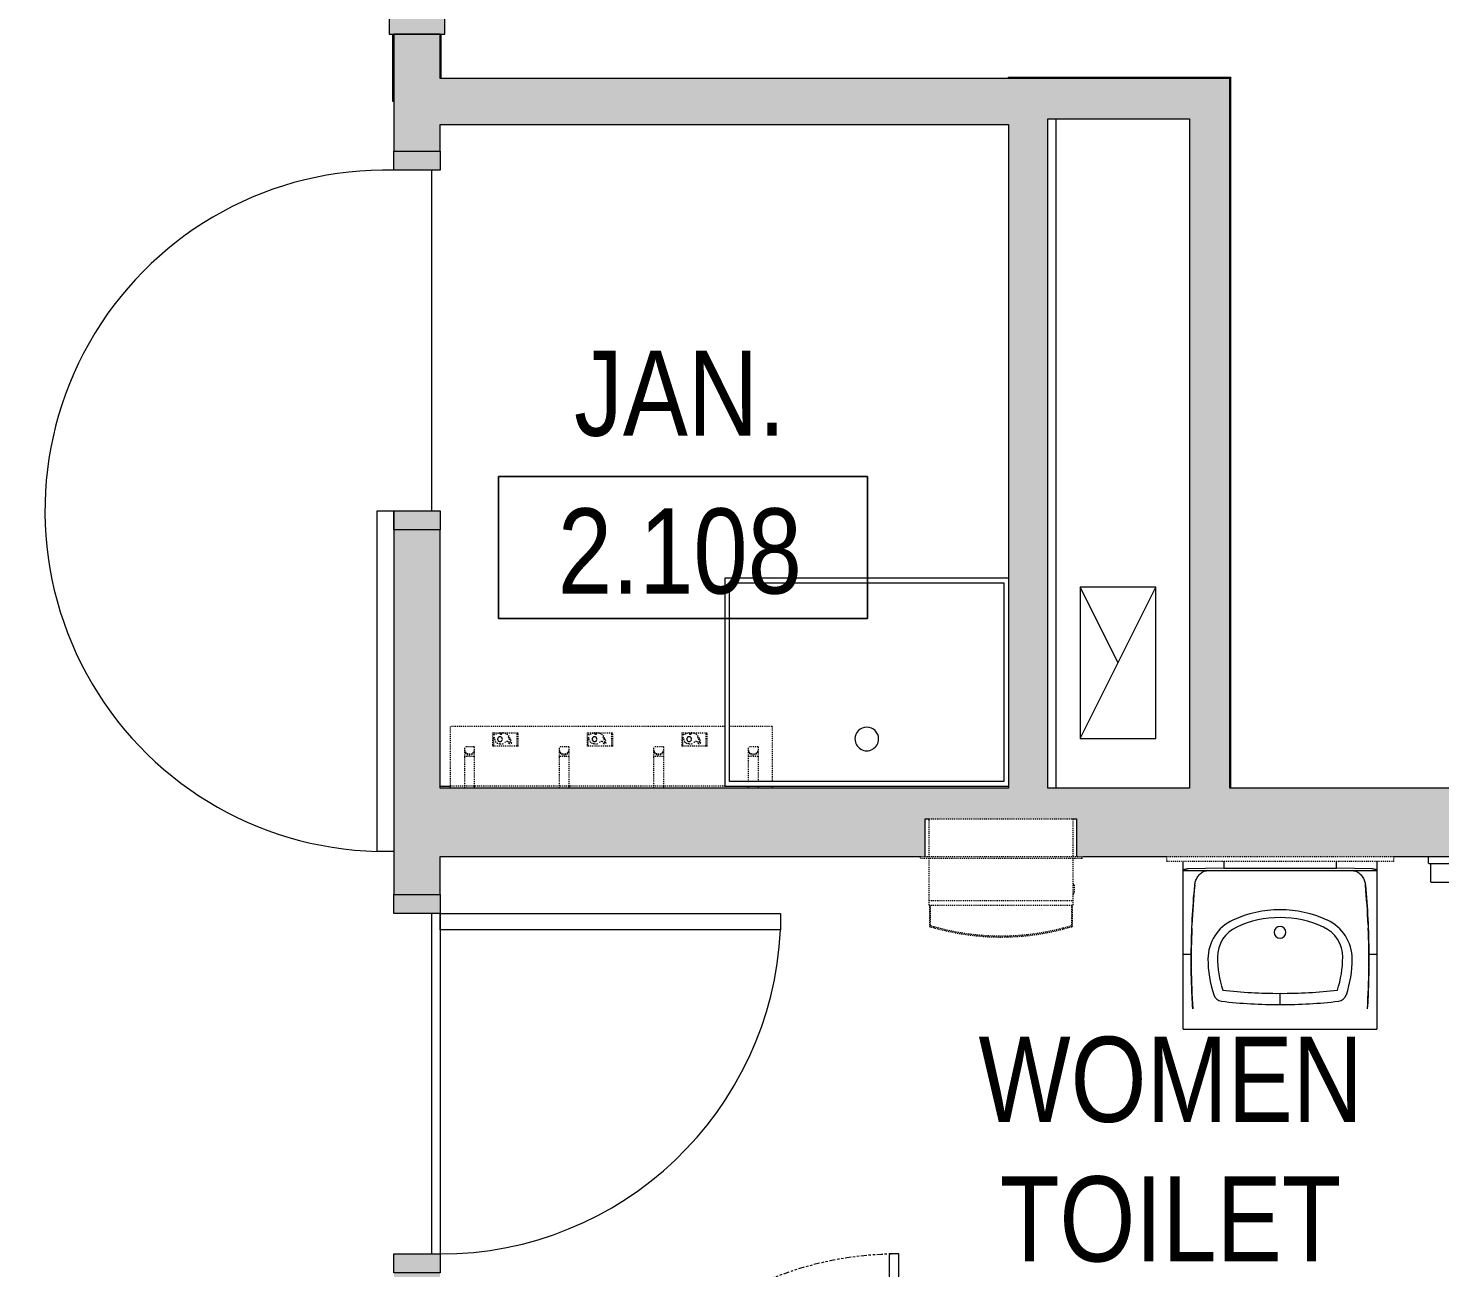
# Model space of a CAD drawing. Header units: inches. Extents: x -3803 to -1421, y -3454 to -210.
# Drawn here: x -3088.1 to -2938.8, y -2274.3 to -2143.3 of the extents above; entities that cross this region are included whole.
import ezdxf

# ---------------------------------------------------------------- set-up
doc = ezdxf.new("R2010")
doc.units = ezdxf.units.IN
doc.header["$MEASUREMENT"] = 0
doc.linetypes.add('Double dash', pattern=[1.6875, 0.625, -0.1875, 0.25, -0.1875, 0.25, -0.1875])
doc.linetypes.add('Hidden Equipment- BSALS', pattern=[0.0625, 0.03125, -0.03125])
for name, color, linetype, lineweight in [('A-AREA-IDEN', 2, 'Continuous', 9), ('A-DOOR', 31, 'Continuous', 13), ('A-DOOR-FRAM', 31, 'Continuous', 35), ('A-FLOR', 192, 'Continuous', 13), ('A-GLAZ-CWMG', 51, 'Continuous', 13), ('A-WALL-PATT', 111, 'Continuous', 13), ('I-WALL', 2, 'Continuous', 13), ('M-HVAC-DUCT-ANNO', 70, 'Continuous', 13), ('P-SANR-FIXT', 6, 'Continuous', 13), ('Q-SPCQ', 91, 'Continuous', 13)]:
    doc.layers.add(name, color=color, linetype=linetype, lineweight=lineweight)
doc.styles.add('Arial Narrow', font='ARIALN.TTF', dxfattribs={"height": 9})

# ---------------------------------------------------------------- blocks, each defined once
blk = doc.blocks.new('15830016-MECH_BSALS_CENTRAL_v2018_rvt-1-DIMENSION PLAN - LEVEL 2 _579_ - 2__ - CAD')
at = {"layer": 'M-HVAC-DUCT-ANNO', "color": 81, "lineweight": 9}
for p, q in [((-2972.84, -2210.34), (-2976.84, -2202.34)), ((-2976.84, -2218.34), (-2968.84, -2202.34)), ((-2976.84, -2202.34), (-2976.84, -2218.34)), ((-2968.84, -2202.34), (-2976.84, -2202.34)), ((-2968.84, -2218.34), (-2968.84, -2202.34)), ((-2976.84, -2218.34), (-2968.84, -2218.34))]:
    blk.add_line(p, q, dxfattribs=at)
blk = doc.blocks.new('Sink - Scrub Floor - 30_x22_-235523-DIMENSION PLAN - LEVEL 2 _579_ - 2__ - CAD')
at = {"layer": 'P-SANR-FIXT', "lineweight": 9}
for p, q in [((15, 0), (-15, 0)), ((15, -22), (15, 0)), ((-14.5, -0.5), (14.5, -0.5)), ((-14.5, -21.5), (-14.5, -0.5)), ((14.5, -0.5), (14.5, -21.5)), ((-15, -22), (15, -22)), ((14.5, -21.5), (-14.5, -21.5))]:
    blk.add_line(p, q, dxfattribs=at)
for start, end in [(360, 180), (180, 360)]:
    blk.add_arc((0, -5), 1.25, start, end, dxfattribs=at)
blk = doc.blocks.new('Basic Wall _ A3-4 1_4_-BSALS - ___-3569719-DIMENSION PLAN - LEVEL 2 _579_ - 2__ - CAD')
at = {"layer": 'I-WALL', "lineweight": 20}
for p, q in [((-2984.4, -2148.58), (-2984.4, -2148.45)), ((-2984.4, -2148.45), (-2960.9, -2148.45)), ((-2960.9, -2148.45), (-2961.02, -2148.58))]:
    blk.add_line(p, q, dxfattribs=at)
blk = doc.blocks.new('Lavatory-Wall_Mounted High-back Basin-BSALS - LAV--235525-DIMENSION PLAN - LEVEL 2 _579_ - 2__ - CAD')
at = {"layer": 'P-SANR-FIXT', "lineweight": 9}
for p, q in [((-2929.96, -2232.31), (-2929.96, -2231.33)), ((-2929.96, -2241.15), (-2929.96, -2232.31)), ((-2929.96, -2232.31), (-2927.36, -2232.31)), ((-2927.36, -2232.31), (-2912.05, -2232.31)), ((-2925.66, -2231.33), (-2925.66, -2232.04)), ((-2925.66, -2232.04), (-2925.18, -2232.04)), ((-2925.18, -2232.04), (-2914.24, -2232.04)), ((-2914.24, -2232.04), (-2913.75, -2232.04)), ((-2913.75, -2232.04), (-2913.75, -2231.33)), ((-2912.05, -2232.31), (-2909.46, -2232.31)), ((-2909.46, -2231.33), (-2909.46, -2232.31)), ((-2909.46, -2232.31), (-2909.46, -2241.15)), ((-2929.96, -2244.23), (-2929.96, -2241.15)), ((-2929.96, -2241.15), (-2929.1, -2241.15)), ((-2910.32, -2241.15), (-2909.46, -2241.15)), ((-2909.46, -2241.15), (-2909.46, -2244.23)), ((-2929.96, -2246.91), (-2929.96, -2244.23)), ((-2909.46, -2244.23), (-2909.46, -2246.91)), ((-2919.71, -2246.45), (-2919.71, -2245.27)), ((-2929.96, -2248.41), (-2929.96, -2246.91)), ((-2909.46, -2246.91), (-2909.46, -2248.41)), ((-2929.96, -2248.62), (-2929.96, -2248.41)), ((-2929.96, -2248.94), (-2929.96, -2248.62)), ((-2909.46, -2248.41), (-2909.46, -2248.62)), ((-2909.46, -2248.62), (-2909.46, -2248.94)), ((-2929.96, -2249.07), (-2929.96, -2248.94)), ((-2929.96, -2249.07), (-2909.46, -2249.07)), ((-2909.46, -2248.94), (-2909.46, -2249.07))]:
    blk.add_line(p, q, dxfattribs=at)
at = {"layer": 'P-SANR-FIXT', "lineweight": 9, "flags": 128}
for points in [[(-2925.66, -2232.04), (-2927.58, -2232.07), (-2929.42, -2232.13)], [(-2909.99, -2232.13), (-2911.84, -2232.07), (-2913.75, -2232.04)], [(-2929.06, -2244.23), (-2929.09, -2242.69), (-2929.1, -2241.15)], [(-2910.32, -2241.15), (-2910.32, -2242.69), (-2910.35, -2244.23)]]:
    blk.add_lwpolyline(points, dxfattribs=at)
at = {"layer": 'P-SANR-FIXT', "lineweight": 9}
for centre, radius, start, end in [((-2927.36, -2233.45), 1.14, 90, 113.5081), ((-2912.05, -2233.45), 1.14, 66.4919, 90), ((-2845.76, -2241.75), 83.34, 174.5603, 177.4368), ((-2993.65, -2241.75), 83.34, 2.5632, 5.4397), ((-2919.71, -2248.45), 12, 90, 114.6243), ((-2919.71, -2248.45), 12, 65.3757, 90), ((-2845.76, -2241.75), 83.34, 177.6975, 180.5124), ((-2922.83, -2241.64), 4.5, 114.6243, 179.9622), ((-2922.83, -2241.46), 3.5, 114.6243, 179.9622), ((-2919.71, -2248.27), 11, 90, 114.6243), ((-2919.71, -2238.83), 0.625, 0, 180), ((-2919.71, -2248.27), 11, 65.3757, 90), ((-2916.58, -2241.46), 3.5, 0.0378, 65.3757), ((-2916.58, -2241.64), 4.5, 0.0378, 65.3757), ((-2993.65, -2241.75), 83.34, 359.4876, 2.3025), ((-2919.71, -2238.83), 0.625, 180, 0), ((-2915.33, -2241.46), 11, 179.9622, 198.4138), ((-2924.08, -2241.46), 11, 341.5862, 0.0378), ((-2845.76, -2241.75), 83.34, 180.5769, 183.551), ((-2915.33, -2241.64), 12, 179.9622, 198.4138), ((-2924.08, -2241.64), 12, 341.5862, 0.0378), ((-2993.65, -2241.75), 83.34, 356.449, 359.4231), ((-2925.77, -2245.11), 1, 198.4138, 263.093), ((-2920.13, -2198.4), 46.88, 263.093, 270.5185), ((-2919.28, -2198.4), 46.88, 269.4815, 276.907), ((-2913.65, -2245.11), 1, 276.907, 341.5862), ((-2920.13, -2198.58), 47.88, 263.093, 270.5076), ((-2919.28, -2198.58), 47.88, 269.4924, 276.907)]:
    blk.add_arc(centre, radius, start, end, dxfattribs=at)
for points, knots in [([(-2929.42, -2232.13), (-2929.46, -2232.13), (-2929.52, -2232.14), (-2929.6, -2232.15), (-2929.64, -2232.16), (-2929.68, -2232.17), (-2929.71, -2232.17), (-2929.73, -2232.18), (-2929.75, -2232.19), (-2929.76, -2232.19), (-2929.78, -2232.2), (-2929.8, -2232.2), (-2929.82, -2232.21), (-2929.84, -2232.22), (-2929.87, -2232.24), (-2929.89, -2232.25), (-2929.92, -2232.28), (-2929.94, -2232.3), (-2929.96, -2232.31)], [0, 0, 0, 0, 0.2, 0.3, 0.4, 0.45, 0.5, 0.55, 0.575, 0.6, 0.625, 0.65, 0.7, 0.75, 0.8, 0.85, 0.9, 1, 1, 1, 1]), ([(-2909.46, -2232.31), (-2909.47, -2232.3), (-2909.49, -2232.28), (-2909.52, -2232.25), (-2909.55, -2232.24), (-2909.57, -2232.22), (-2909.6, -2232.21), (-2909.62, -2232.2), (-2909.64, -2232.2), (-2909.65, -2232.19), (-2909.67, -2232.19), (-2909.68, -2232.18), (-2909.71, -2232.17), (-2909.73, -2232.17), (-2909.77, -2232.16), (-2909.82, -2232.15), (-2909.9, -2232.14), (-2909.95, -2232.13), (-2909.99, -2232.13)], [0, 0, 0, 0, 0.1, 0.15, 0.2, 0.25, 0.3, 0.35, 0.375, 0.4, 0.425, 0.45, 0.5, 0.55, 0.6, 0.7, 0.8, 1, 1, 1, 1])]:
    blk.add_open_spline(points, degree=3, knots=knots, dxfattribs=at)
for points in [[(-2928.2, -2232.68), (-2928.14, -2232.62), (-2928.03, -2232.52), (-2927.83, -2232.4), (-2927.6, -2232.33), (-2927.44, -2232.31), (-2927.36, -2232.31)], [(-2912.05, -2232.31), (-2911.97, -2232.31), (-2911.82, -2232.33), (-2911.59, -2232.4), (-2911.39, -2232.52), (-2911.27, -2232.62), (-2911.22, -2232.68)], [(-2929.1, -2241.15), (-2929.09, -2239.9), (-2929.01, -2237.43), (-2928.84, -2235.02), (-2928.72, -2233.85)], [(-2928.72, -2233.85), (-2928.71, -2233.7), (-2928.65, -2233.42), (-2928.47, -2233.02), (-2928.3, -2232.79), (-2928.2, -2232.68)], [(-2911.22, -2232.68), (-2911.12, -2232.79), (-2910.94, -2233.02), (-2910.76, -2233.42), (-2910.71, -2233.7), (-2910.69, -2233.85)], [(-2910.69, -2233.85), (-2910.58, -2235.02), (-2910.4, -2237.43), (-2910.33, -2239.9), (-2910.32, -2241.15)], [(-2928.94, -2246.91), (-2928.97, -2246.46), (-2929.02, -2245.57), (-2929.05, -2244.68), (-2929.06, -2244.23)], [(-2910.35, -2244.23), (-2910.37, -2244.68), (-2910.4, -2245.57), (-2910.45, -2246.46), (-2910.48, -2246.91)]]:
    blk.add_open_spline(points, degree=3, dxfattribs=at)
blk = doc.blocks.new('Basic Wall _ B3-4 7_8_-BSALS - ___-3567765-DIMENSION PLAN - LEVEL 2 _579_ - 2__ - CAD')
at = {"layer": 'I-WALL', "lineweight": 20}
for p, q in [((-3049.52, -2088.58), (-3049.4, -2088.58)), ((-3049.52, -2103.89), (-3049.52, -2088.58)), ((-3049.52, -2151.02), (-3049.52, -2143.89)), ((-3049.4, -2151.02), (-3049.52, -2151.02))]:
    blk.add_line(p, q, dxfattribs=at)
blk = doc.blocks.new('Basic Wall _ B3-4 7_8_-BSALS - ___-3567764-DIMENSION PLAN - LEVEL 2 _579_ - 2__ - CAD')
at = {"layer": 'I-WALL', "lineweight": 20}
for p, q in [((-3044.4, -2103.89), (-3044.4, -2088.7)), ((-3044.4, -2148.58), (-3044.4, -2143.89))]:
    blk.add_line(p, q, dxfattribs=at)
blk = doc.blocks.new('Door-A1_1-BSALS1 - A1_1-36x84-BSALS-383260-DIMENSION PLAN - LEVEL 2 _579_ - 2__ - CAD')
at = {"layer": 'A-DOOR-FRAM', "lineweight": 20}
h = blk.add_hatch(color=10, dxfattribs=at)
h.paths.add_polyline_path([(20, -2.44), (20, 2.44), (18, 2.44), (18, -2.44)], flags=0)
h.paths.add_polyline_path([(-18, 2.44), (-20, 2.44), (-20, -2.44), (-18, -2.44)], flags=0)
at = {"layer": 'A-DOOR', "lineweight": 20}
for p, q in [((18, -4.19), (18, -2.44)), ((18, -2.44), (54, -2.44)), ((54, -2.44), (54, -4.19)), ((54, -4.19), (18, -4.19))]:
    blk.add_line(p, q, dxfattribs=at)
at = {"layer": 'A-DOOR', "lineweight": 9}
blk.add_arc((18, -3.32), 36.01, 178.5947, 358.6206, dxfattribs=at)
at = {"layer": 'A-DOOR-FRAM', "lineweight": 20}
for p, q in [((-20, -2.44), (-20, 2.44)), ((-20, 2.44), (-18, 2.44)), ((-18, 2.44), (-18, -2.44)), ((18, -2.44), (18, 2.44)), ((18, 2.44), (20, 2.44)), ((20, 2.44), (20, -2.44)), ((-18, -2.44), (-20, -2.44)), ((20, -2.44), (18, -2.44))]:
    blk.add_line(p, q, dxfattribs=at)
blk = doc.blocks.new('Door-A1_1-BSALS1 - A1_1-36x84-BSALS-380261-DIMENSION PLAN - LEVEL 2 _579_ - 2__ - CAD')
at = {"layer": 'A-DOOR-FRAM', "lineweight": 20}
h = blk.add_hatch(color=10, dxfattribs=at)
h.paths.add_polyline_path([(-20, -2.44), (-18, -2.44), (-18, 2.44), (-20, 2.44), (-20, 0.26)], flags=0)
h.paths.add_polyline_path([(18, -2.44), (20, -2.44), (20, 2.44), (18, 2.44), (18, 0.26)], flags=0)
at = {"layer": 'A-DOOR', "lineweight": 20}
for p, q in [((16.25, -2.44), (18, -2.44)), ((16.25, -38.44), (16.25, -2.44)), ((18, -2.44), (18, -38.44)), ((18, -38.44), (16.25, -38.44))]:
    blk.add_line(p, q, dxfattribs=at)
at = {"layer": 'A-DOOR', "lineweight": 9}
blk.add_arc((18, -2.48), 36, 179.932, 267.214, dxfattribs=at)
at = {"layer": 'A-DOOR-FRAM', "lineweight": 20}
for p, q in [((-20, -2.44), (-20, 2.44)), ((-20, 2.44), (-18, 2.44)), ((-18, 2.44), (-18, -2.44)), ((18, -2.44), (18, 2.44)), ((18, 2.44), (20, 2.44)), ((20, 2.44), (20, -2.44)), ((-18, -2.44), (-20, -2.44)), ((20, -2.44), (18, -2.44))]:
    blk.add_line(p, q, dxfattribs=at)
blk = doc.blocks.new('Soap_Dispenser-Surface_Mounted-Bobrick - B-2111-235694-DIMENSION PLAN - LEVEL 2 _579_ - 2__ - CAD')
at = {"layer": 'Q-SPCQ', "lineweight": 9}
for p, q in [((-2903.02, -2522.08), (-2903.02, -2520.19)), ((-2902.91, -2520.08), (-2898.88, -2520.08)), ((-2898.77, -2520.19), (-2898.77, -2522.08)), ((-2903.27, -2522.83), (-2903.27, -2522.19)), ((-2898.52, -2522.83), (-2903.27, -2522.83)), ((-2903.15, -2522.08), (-2903.02, -2522.08)), ((-2903.02, -2522.08), (-2898.77, -2522.08)), ((-2898.77, -2522.08), (-2898.65, -2522.08)), ((-2898.52, -2522.19), (-2898.52, -2522.83))]:
    blk.add_line(p, q, dxfattribs=at)
for points, knots in [([(-2903.02, -2520.19), (-2903.02, -2520.17), (-2903, -2520.14), (-2902.98, -2520.11), (-2902.95, -2520.09), (-2902.93, -2520.08), (-2902.91, -2520.08)], [0, 0, 0, 0, 0.333333, 0.5, 0.666667, 1, 1, 1, 1]), ([(-2898.88, -2520.08), (-2898.86, -2520.08), (-2898.84, -2520.09), (-2898.81, -2520.11), (-2898.79, -2520.14), (-2898.77, -2520.17), (-2898.77, -2520.19)], [0, 0, 0, 0, 0.333333, 0.5, 0.666667, 1, 1, 1, 1]), ([(-2903.27, -2522.19), (-2903.27, -2522.17), (-2903.25, -2522.13), (-2903.22, -2522.1), (-2903.18, -2522.08), (-2903.16, -2522.08), (-2903.15, -2522.08)], [0, 0, 0, 0, 0.285714, 0.571429, 0.785714, 1, 1, 1, 1]), ([(-2898.65, -2522.08), (-2898.63, -2522.08), (-2898.6, -2522.08), (-2898.55, -2522.11), (-2898.53, -2522.16), (-2898.52, -2522.19)], [0, 0, 0, 0, 0.285714, 0.571429, 1, 1, 1, 1])]:
    blk.add_open_spline(points, degree=3, knots=knots, dxfattribs=at)
blk = doc.blocks.new('Mirror_Bobrick_B1658 - 24Wx36H-235689-DIMENSION PLAN - LEVEL 2 _579_ - 2__ - CAD')
at = {"layer": 'Q-SPCQ', "linetype": 'Hidden Equipment- BSALS', "lineweight": 20}
for p, q in [((-2931.71, -2230.83), (-2931.71, -2231.33)), ((-2931.71, -2230.83), (-2907.71, -2230.83)), ((-2931.71, -2230.83), (-2931.71, -2231.33)), ((-2907.71, -2230.83), (-2907.71, -2231.33)), ((-2907.71, -2230.83), (-2907.71, -2231.33)), ((-2907.71, -2231.33), (-2931.71, -2231.33))]:
    blk.add_line(p, q, dxfattribs=at)
blk = doc.blocks.new('Rectangular Mullion - 2 x 6 interior mullion-383777-DIMENSION PLAN - LEVEL 2 _579_ - 2__ - CAD')
at = {"layer": 'A-GLAZ-CWMG', "lineweight": 9}
blk.add_hatch(color=90, dxfattribs=at).paths.add_polyline_path([(0, -2.9375), (0, 2.9375), (-2, 2.9375), (-2, -2.9375)], flags=0)
at = {"layer": 'A-GLAZ-CWMG', "lineweight": 20}
for p, q in [((0, 2.9375), (-2, 2.9375)), ((-2, 2.9375), (-2, -2.9375)), ((0, -2.9375), (0, 2.9375)), ((-2, -2.9375), (0, -2.9375))]:
    blk.add_line(p, q, dxfattribs=at)
blk = doc.blocks.new('Toilet_Partition-Bobrick-B1092-Overhead_Braced - B1092-385263-DIMENSION PLAN - LEVEL 2 _579_ - 2__ - CAD')
at = {"layer": 'Q-SPCQ', "lineweight": 9}
for p, q in [((18, 36.5), (17, 36.5)), ((17, 36.5), (17, 0.5)), ((18, 0.5), (18, 36.5)), ((-18.5, 0.5), (-30.5, 0.5)), ((-30.5, 0.5), (-30.5, -0.5)), ((-18.5, -0.5), (-18.5, 0.5)), ((17, 0.5), (18, 0.5)), ((30.5, 0.5), (18.5, 0.5)), ((18.5, 0.5), (18.5, -0.5)), ((30.5, -0.5), (30.5, 0.5)), ((-30.5, -0.5), (-18.5, -0.5)), ((18.5, -0.5), (30.5, -0.5))]:
    blk.add_line(p, q, dxfattribs=at)
at = {"layer": 'Q-SPCQ', "linetype": 'Double dash', "lineweight": 9}
blk.add_arc((18, 0.5), 36, 90, 180, dxfattribs=at)
blk = doc.blocks.new('Accessory_Shelf-Rag-Hook-Broom-Holder_Bobrick_B-239 - B-239-235705-DIMENSION PLAN - LEVEL 2 _579_ - 2__ - CAD')
at = {"layer": 'Q-SPCQ', "linetype": 'Hidden Equipment- BSALS', "lineweight": 20}
for p, q in [((-17, -0.19), (-17, 0)), ((-17, -6.5), (-17, -0.69)), ((-15.5, -0.19), (-15.5, 0)), ((-15.5, -3.33), (-15.5, -0.69)), ((-14.5, 0), (-14.5, -0.19)), ((-14.5, -0.69), (-14.5, -3.33)), ((-12, -0.19), (-5.5, -0.19)), ((-5.5, -0.21), (-5.5, 0)), ((-5.5, -3.33), (-5.5, -0.21)), ((-5.5, -0.21), (-4.5, -0.21)), ((-4.5, 0), (-4.5, -0.21)), ((-4.5, -0.19), (4.5, -0.19)), ((-4.5, -0.21), (-4.5, -3.33)), ((4.5, -0.21), (4.5, 0)), ((4.5, -3.33), (4.5, -0.21)), ((4.5, -0.21), (5.5, -0.21)), ((5.5, 0), (5.5, -0.21)), ((5.5, -0.19), (14.5, -0.19)), ((5.5, -0.21), (5.5, -3.33)), ((14.5, -0.21), (14.5, 0)), ((14.5, -3.33), (14.5, -0.21)), ((14.5, -0.21), (15.5, -0.21)), ((15.5, 0), (15.5, -0.21)), ((15.5, -0.19), (17, -0.19)), ((15.5, -0.21), (15.5, -3.33)), ((17, 0), (17, -0.19)), ((17, -0.19), (17, -6.5)), ((-15.5, -3.96), (-15.5, -3.33)), ((-15.5, -3.33), (-14.5, -3.33)), ((-15.5, -3.87), (-15.5, -3.96)), ((-15.5, -4.35), (-15.5, -3.96)), ((-15.5, -4.35), (-14.5, -4.35)), ((-14.5, -3.33), (-14.5, -3.96)), ((-14.5, -3.96), (-14.5, -3.87)), ((-14.5, -3.96), (-14.5, -4.35)), ((-10.14, -4.42), (-10.03, -4.42)), ((-10.14, -4.42), (-10.14, -5.85)), ((-10.03, -4.42), (-7.56, -4.42)), ((-10.03, -4.42), (-10.03, -5.85)), ((-7.56, -4.42), (-7.44, -4.42)), ((-7.56, -4.42), (-7.56, -5.41)), ((-7.44, -5.85), (-7.44, -4.42)), ((-5.5, -3.96), (-5.5, -3.33)), ((-5.5, -3.33), (-4.5, -3.33)), ((-5.5, -3.87), (-5.5, -3.96)), ((-5.5, -4.35), (-5.5, -3.96)), ((-5.5, -4.35), (-4.5, -4.35)), ((-4.5, -3.33), (-4.5, -3.96)), ((-4.5, -3.96), (-4.5, -3.87)), ((-4.5, -3.96), (-4.5, -4.35)), ((-0.14, -4.42), (-0.03, -4.42)), ((-0.14, -4.42), (-0.14, -5.85)), ((-0.03, -4.42), (2.44, -4.42)), ((-0.03, -4.42), (-0.03, -5.85)), ((2.44, -4.42), (2.56, -4.42)), ((2.44, -4.42), (2.44, -5.41)), ((2.56, -5.85), (2.56, -4.42)), ((4.5, -3.96), (4.5, -3.33)), ((4.5, -3.33), (5.5, -3.33)), ((4.5, -3.87), (4.5, -3.96)), ((4.5, -4.35), (4.5, -3.96)), ((4.5, -4.35), (5.5, -4.35)), ((5.5, -3.33), (5.5, -3.96)), ((5.5, -3.96), (5.5, -3.87)), ((5.5, -3.96), (5.5, -4.35)), ((9.86, -4.42), (9.97, -4.42)), ((9.86, -4.42), (9.86, -5.85)), ((9.97, -4.42), (12.44, -4.42)), ((9.97, -4.42), (9.97, -5.85)), ((12.44, -4.42), (12.56, -4.42)), ((12.44, -4.42), (12.44, -5.41)), ((12.56, -5.85), (12.56, -4.42)), ((14.5, -3.96), (14.5, -3.33)), ((14.5, -3.33), (15.5, -3.33)), ((14.5, -3.87), (14.5, -3.96)), ((14.5, -4.35), (14.5, -3.96)), ((14.5, -4.35), (15.5, -4.35)), ((15.5, -3.33), (15.5, -3.96)), ((15.5, -3.96), (15.5, -3.87)), ((15.5, -3.96), (15.5, -4.35)), ((-10.03, -5.85), (-10.14, -5.85)), ((-7.56, -5.85), (-10.03, -5.85)), ((-9.21, -4.69), (-9.46, -4.75)), ((-9.46, -4.75), (-9.42, -4.83)), ((-9.42, -4.83), (-9.32, -4.82)), ((-9.29, -4.92), (-9.4, -4.99)), ((-9.4, -4.99), (-9.37, -5.08)), ((-9.37, -5.08), (-9.27, -5.06)), ((-9.32, -4.82), (-9.29, -4.92)), ((-9.23, -5.16), (-9.31, -5.23)), ((-9.31, -5.23), (-9.27, -5.31)), ((-9.27, -5.06), (-9.23, -5.16)), ((-9.27, -5.31), (-9.16, -5.27)), ((-9.09, -5.37), (-9.19, -5.47)), ((-9.16, -5.27), (-9.09, -5.37)), ((-8.48, -4.69), (-8.66, -4.73)), ((-8.22, -4.69), (-8.48, -4.69)), ((-8.44, -5.83), (-8.42, -5.67)), ((-8.42, -5.67), (-8.38, -5.66)), ((-8.38, -5.66), (-8.29, -5.66)), ((-8.29, -5.66), (-8.29, -5.7)), ((-8.29, -5.7), (-8.27, -5.79)), ((-8.27, -5.79), (-8.25, -5.83)), ((-7.56, -5.41), (-7.75, -4.89)), ((-7.56, -5.6), (-7.56, -5.85)), ((-7.44, -5.85), (-7.56, -5.85)), ((-0.03, -5.85), (-0.14, -5.85)), ((2.44, -5.85), (-0.03, -5.85)), ((0.79, -4.69), (0.54, -4.75)), ((0.54, -4.75), (0.58, -4.83)), ((0.58, -4.83), (0.68, -4.82)), ((0.71, -4.92), (0.6, -4.99)), ((0.6, -4.99), (0.63, -5.08)), ((0.63, -5.08), (0.73, -5.06)), ((0.68, -4.82), (0.71, -4.92)), ((0.77, -5.16), (0.69, -5.23)), ((0.69, -5.23), (0.73, -5.31)), ((0.73, -5.06), (0.77, -5.16)), ((0.73, -5.31), (0.84, -5.27)), ((0.91, -5.37), (0.81, -5.47)), ((0.84, -5.27), (0.91, -5.37)), ((1.52, -4.69), (1.34, -4.73)), ((1.78, -4.69), (1.52, -4.69)), ((1.56, -5.83), (1.58, -5.67)), ((1.58, -5.67), (1.62, -5.66)), ((1.62, -5.66), (1.71, -5.66)), ((1.71, -5.66), (1.71, -5.7)), ((1.71, -5.7), (1.73, -5.79)), ((1.73, -5.79), (1.75, -5.83)), ((2.44, -5.41), (2.25, -4.89)), ((2.44, -5.6), (2.44, -5.85)), ((2.56, -5.85), (2.44, -5.85)), ((9.97, -5.85), (9.86, -5.85)), ((12.44, -5.85), (9.97, -5.85)), ((10.79, -4.69), (10.54, -4.75)), ((10.54, -4.75), (10.58, -4.83)), ((10.58, -4.83), (10.68, -4.82)), ((10.71, -4.92), (10.6, -4.99)), ((10.6, -4.99), (10.63, -5.08)), ((10.63, -5.08), (10.73, -5.06)), ((10.68, -4.82), (10.71, -4.92)), ((10.77, -5.16), (10.69, -5.23)), ((10.69, -5.23), (10.73, -5.31)), ((10.73, -5.06), (10.77, -5.16)), ((10.73, -5.31), (10.84, -5.27)), ((10.91, -5.37), (10.81, -5.47)), ((10.84, -5.27), (10.91, -5.37)), ((11.52, -4.69), (11.34, -4.73)), ((11.78, -4.69), (11.52, -4.69)), ((11.56, -5.83), (11.58, -5.67)), ((11.58, -5.67), (11.62, -5.66)), ((11.62, -5.66), (11.71, -5.66)), ((11.71, -5.66), (11.71, -5.7)), ((11.71, -5.7), (11.73, -5.79)), ((11.73, -5.79), (11.75, -5.83)), ((12.44, -5.41), (12.25, -4.89)), ((12.44, -5.6), (12.44, -5.85)), ((12.56, -5.85), (12.44, -5.85)), ((-17, -6.5), (-12.5, -6.5)), ((-12, -6.5), (17, -6.5))]:
    blk.add_line(p, q, dxfattribs=at)
for centre, radius, start, end in [((-8.91, -4.64), 0.299, 190.004, 254.8665), ((-8.48, -4.96), 0.872, 216.0238, 272.9643), ((-9.02, -4.51), 0.422, 273.5341, 327.6713), ((-8.22, -5.17), 0.25, 360, 180), ((-8.22, -5.17), 0.25, 180, 360), ((-8.22, -5.17), 0.25, 60, 165), ((-8.22, -5.17), 0.25, 195, 360), ((-8.94, -2.64), 3.27, 282.2476, 294.9225), ((-8.22, -5.36), 0.67, 44.5862, 89.3543), ((-8.22, -5.17), 0.25, 15, 45), ((1.09, -4.64), 0.299, 190.004, 254.8665), ((1.52, -4.96), 0.872, 216.0238, 272.9643), ((0.98, -4.51), 0.422, 273.5341, 327.6713), ((1.78, -5.17), 0.25, 360, 180), ((1.78, -5.17), 0.25, 180, 360), ((1.78, -5.17), 0.25, 60, 163.275), ((1.78, -5.17), 0.25, 196.725, 360), ((1.06, -2.64), 3.27, 282.2476, 294.9225), ((1.78, -5.36), 0.67, 44.5862, 89.3543), ((1.78, -5.17), 0.25, 15, 45), ((11.09, -4.64), 0.299, 190.004, 254.8665), ((11.52, -4.96), 0.872, 216.0238, 272.9643), ((10.98, -4.51), 0.422, 273.5341, 327.6713), ((11.78, -5.17), 0.25, 360, 180), ((11.78, -5.17), 0.25, 180, 360), ((11.78, -5.17), 0.25, 60, 165), ((11.78, -5.17), 0.25, 195, 360), ((11.06, -2.64), 3.27, 282.2476, 294.9225), ((11.78, -5.36), 0.67, 44.5862, 89.3543), ((11.78, -5.17), 0.25, 15, 45)]:
    blk.add_arc(centre, radius, start, end, dxfattribs=at)
for centre in [(-15, -3.87), (-15, -3.96), (-5, -3.87), (-5, -3.96), (5, -3.87), (5, -3.96), (15, -3.87), (15, -3.96)]:
    blk.add_ellipse(centre, major_axis=(0.5, 0), ratio=0.707107, start_param=0, end_param=3.141593, dxfattribs=at)
blk = doc.blocks.new('Basic Wall _ A3-4 1_4_-BSALS - ___-3569751-DIMENSION PLAN - LEVEL 2 _579_ - 2__ - CAD')
at = {"layer": 'I-WALL', "lineweight": 20}
for p in [(-2961.02, -2148.58), (-2960.9, -2223.58)]:
    blk.add_line(p, (-2960.9, -2148.45), dxfattribs=at)
blk = doc.blocks.new('Waste-Receptacle_Bobrick_B-277 - B-277-236002-DIMENSION PLAN - LEVEL 2 _579_ - 2__ - CAD')
at = {"layer": 'Q-SPCQ', "linetype": 'Hidden Equipment- BSALS', "lineweight": 20}
for p, q in [((-2992.77, -2235.95), (-2992.77, -2238.2)), ((-2992.65, -2238.11), (-2992.65, -2235.95)), ((-2977.77, -2235.95), (-2977.77, -2238.11)), ((-2977.65, -2238.2), (-2977.65, -2235.95))]:
    blk.add_line(p, q, dxfattribs=at)
at = {"layer": 'Q-SPCQ', "linetype": 'Hidden Equipment- BSALS', "lineweight": 20, "flags": 128}
blk.add_lwpolyline([(-2992.77, -2238.2), (-2991.77, -2238.49), (-2990.76, -2238.73), (-2989.74, -2238.93), (-2988.71, -2239.09), (-2987.68, -2239.21), (-2986.65, -2239.29), (-2985.61, -2239.33), (-2984.57, -2239.32), (-2983.53, -2239.27), (-2982.49, -2239.19), (-2981.46, -2239.06), (-2980.44, -2238.89), (-2979.42, -2238.68), (-2978.41, -2238.42), (-2977.65, -2238.2)], dxfattribs=at)
at = {"layer": 'Q-SPCQ', "linetype": 'Hidden Equipment- BSALS', "lineweight": 20}
for radius, start, end in [(25.98, 253.0774, 254.7281), (25.98, 253.0774, 254.7281), (25.86, 253.2826, 286.7174), (25.98, 285.2719, 286.9226), (25.98, 285.2719, 286.9226), (25.98, 271.4053, 271.6923), (25.98, 271.4053, 271.6923)]:
    blk.add_arc((-2985.21, -2213.35), radius, start, end, dxfattribs=at)
for points, knots in [([(-2992.65, -2238.11), (-2992.66, -2238.12), (-2992.67, -2238.13), (-2992.69, -2238.14), (-2992.7, -2238.15), (-2992.71, -2238.16), (-2992.72, -2238.17), (-2992.73, -2238.17), (-2992.74, -2238.18), (-2992.76, -2238.19), (-2992.77, -2238.2), (-2992.77, -2238.2), (-2992.77, -2238.2)], [-1, -1, -1, -1, -0.85, -0.775, -0.7, -0.625, -0.5875, -0.55, -0.4, -0.3, -0.2, 0, 0, 0, 0]), ([(-2977.77, -2238.11), (-2977.76, -2238.12), (-2977.74, -2238.14), (-2977.71, -2238.15), (-2977.7, -2238.17), (-2977.68, -2238.18), (-2977.67, -2238.19), (-2977.66, -2238.19), (-2977.65, -2238.2), (-2977.65, -2238.2), (-2977.65, -2238.2)], [0, 0, 0, 0, 0.2, 0.3, 0.4, 0.5, 0.6, 0.7, 0.8, 1, 1, 1, 1])]:
    blk.add_open_spline(points, degree=3, knots=knots, dxfattribs=at)
blk = doc.blocks.new('Paper-Towel-Dispenser_Bobrick_B-29744 - B-29744-236004-DIMENSION PLAN - LEVEL 2 _579_ - 2__ - CAD')
at = {"layer": 'Q-SPCQ', "linetype": 'Hidden Equipment- BSALS', "lineweight": 20}
for p, q in [((-2896.86, -2530.08), (-2896.86, -2526.08)), ((-2896.86, -2526.08), (-2881.68, -2526.08)), ((-2881.68, -2526.08), (-2881.68, -2530.08)), ((-2897.86, -2530.08), (-2880.68, -2530.08)), ((-2897.86, -2530.08), (-2897.86, -2530.27)), ((-2880.68, -2530.27), (-2897.86, -2530.27)), ((-2896.86, -2534.7), (-2896.86, -2530.27)), ((-2881.68, -2530.27), (-2881.68, -2534.7)), ((-2880.68, -2530.27), (-2880.68, -2530.08)), ((-2881.55, -2533.02), (-2881.68, -2533.02)), ((-2881.55, -2533.09), (-2881.55, -2533.52)), ((-2881.55, -2533.52), (-2881.55, -2533.95)), ((-2896.86, -2535.2), (-2896.86, -2534.7)), ((-2896.86, -2534.7), (-2881.68, -2534.7)), ((-2896.86, -2534.7), (-2881.68, -2534.7)), ((-2896.86, -2535.2), (-2881.68, -2535.2)), ((-2881.68, -2534.02), (-2881.55, -2534.02)), ((-2881.68, -2534.7), (-2881.68, -2535.2))]:
    blk.add_line(p, q, dxfattribs=at)
blk = doc.blocks.new('Room Tag- BSALS - Room Tag-28050-DIMENSION PLAN - LEVEL 2 _579_ - 2__ - CAD')
at = {"layer": 'A-AREA-IDEN'}
for p, q in [((-0.203125, -0.171875), (-0.203125, -0.015625)), ((-0.203125, -0.015625), (0.203125, -0.015625)), ((0.203125, -0.015625), (-0.203125, -0.015625)), ((-0.203125, -0.015625), (-0.203125, -0.171875)), ((0.203125, -0.015625), (0.203125, -0.171875)), ((0.203125, -0.171875), (0.203125, -0.015625)), ((0.203125, -0.171875), (-0.203125, -0.171875)), ((-0.203125, -0.171875), (0.203125, -0.171875))]:
    blk.add_line(p, q, dxfattribs=at)

msp = doc.modelspace()

# ---------------------------------------------------------------- hatches: boundary and pattern name
at = {"layer": 'A-WALL-PATT', "lineweight": 5}
h = msp.add_hatch(color=50, dxfattribs=at)
h.paths.add_polyline_path([(-3044.52, -2151.02), (-3044.52, -2143.89), (-3049.4, -2143.89), (-3049.4, -2151.02)], flags=0)
h.paths.add_polyline_path([(-3044.52, -2103.89), (-3044.52, -2088.58), (-3049.4, -2088.58), (-3049.4, -2103.89)], flags=0)
at = {"layer": 'A-WALL-PATT', "lineweight": 20}
for points in [[(-3044.52, -2153.45), (-2984.4, -2153.45), (-2984.4, -2148.58), (-3044.52, -2148.58), (-3044.52, -2151.02)], [(-2984.4, -2223.58), (-2980.27, -2223.58), (-2980.27, -2152.83), (-2984.4, -2152.83), (-2984.4, -2200.34)], [(-3027.94, -2230.83), (-2993.21, -2230.83), (-2993.21, -2226.83), (-2977.21, -2226.83), (-2977.21, -2230.83), (-2865.9, -2230.83), (-2865.9, -2223.58), (-3044.52, -2223.58), (-3044.52, -2230.83)]]:
    msp.add_hatch(color=10, dxfattribs=at).paths.add_polyline_path(points, flags=0)
at = {"layer": 'A-WALL-PATT', "lineweight": 5}
for points in [[(-2965.27, -2152.83), (-2965.27, -2148.58), (-2984.4, -2148.58), (-2984.4, -2152.83), (-2980.27, -2152.83)], [(-2965.27, -2223.58), (-2961.02, -2223.58), (-2961.02, -2148.58), (-2965.27, -2148.58), (-2965.27, -2200.34)]]:
    msp.add_hatch(color=50, dxfattribs=at).paths.add_polyline_path(points, flags=0)
at = {"layer": 'A-WALL-PATT', "lineweight": 20}
h = msp.add_hatch(color=10, dxfattribs=at)
h.paths.add_polyline_path([(-3049.4, -2522.83), (-3044.52, -2522.83), (-3044.52, -2518.83), (-3049.4, -2518.83)], flags=0)
h.paths.add_polyline_path([(-3049.4, -2478.83), (-3044.52, -2478.83), (-3044.52, -2450.83), (-3044.63, -2450.83), (-3044.63, -2449.83), (-3044.52, -2449.83), (-3044.52, -2274.83), (-3049.4, -2274.83), (-3049.4, -2375.33), (-3045.9, -2375.33), (-3045.9, -2384.33), (-3049.4, -2384.33), (-3049.4, -2467.82)], flags=0)
h.paths.add_polyline_path([(-3049.4, -2234.83), (-3044.52, -2234.83), (-3044.52, -2196.27), (-3049.4, -2196.27), (-3049.4, -2230.06)], flags=0)
h.paths.add_polyline_path([(-3044.52, -2156.27), (-3044.52, -2151.02), (-3049.4, -2151.02), (-3049.4, -2156.27)], flags=0)

# ---------------------------------------------------------------- linework, layer by layer
at = {"layer": 'A-FLOR', "lineweight": 20}
for p, q in [((-2979.4, -2152.83), (-2979.4, -2223.58)), ((-3045.4, -2194.27), (-3045.4, -2158.27)), ((-3044.52, -2223.39), (-3043.4, -2223.39)), ((-3045.4, -2272.83), (-3045.4, -2236.83)), ((-3044.52, -2236.83), (-3044.52, -2272.83))]:
    msp.add_line(p, q, dxfattribs=at)
at = {"layer": 'I-WALL', "lineweight": 20}
for p, q in [((-3049.4, -2143.89), (-3049.4, -2156.27)), ((-3044.52, -2143.89), (-3049.4, -2143.89)), ((-3044.52, -2148.58), (-3044.52, -2143.89)), ((-2961.02, -2148.58), (-3044.52, -2148.58)), ((-2961.02, -2223.58), (-2961.02, -2148.58)), ((-2980.27, -2152.83), (-2965.27, -2152.83)), ((-2980.27, -2223.58), (-2980.27, -2152.83)), ((-2965.27, -2152.83), (-2965.27, -2223.58)), ((-3044.52, -2156.27), (-3044.52, -2153.45)), ((-3044.52, -2153.45), (-2984.4, -2153.45)), ((-2984.4, -2153.45), (-2984.4, -2223.58)), ((-3049.4, -2156.27), (-3044.52, -2156.27)), ((-3049.4, -2196.27), (-3049.4, -2234.83)), ((-3044.52, -2196.27), (-3049.4, -2196.27)), ((-3044.52, -2223.58), (-3044.52, -2196.27)), ((-2984.4, -2223.58), (-3044.52, -2223.58)), ((-2965.27, -2223.58), (-2980.27, -2223.58)), ((-2865.9, -2223.58), (-2961.02, -2223.58)), ((-2993.21, -2230.83), (-2993.21, -2226.83)), ((-2993.21, -2226.83), (-2992.8, -2226.83)), ((-2977.61, -2226.83), (-2977.21, -2226.83)), ((-2977.21, -2226.83), (-2977.21, -2230.83)), ((-3044.52, -2230.83), (-2993.8, -2230.83)), ((-3044.52, -2234.83), (-3044.52, -2230.83)), ((-2976.61, -2230.83), (-2967.71, -2230.83)), ((-2943.71, -2230.83), (-2940.02, -2230.83)), ((-3049.4, -2234.83), (-3044.52, -2234.83))]:
    msp.add_line(p, q, dxfattribs=at)

# ---------------------------------------------------------------- block references
at = {"lineweight": 5}
msp.add_blockref('15830016-MECH_BSALS_CENTRAL_v2018_rvt-1-DIMENSION PLAN - LEVEL 2 _579_ - 2__ - CAD', (0, 0), dxfattribs=at)
at = {"layer": 'A-AREA-IDEN', "xscale": 95.99999999999994, "yscale": 95.99999999999994, "zscale": 95.99999999999994}
msp.add_blockref('Room Tag- BSALS - Room Tag-28050-DIMENSION PLAN - LEVEL 2 _579_ - 2__ - CAD', (-3018.84, -2189.15), dxfattribs=at)
at = {"layer": 'A-DOOR', "lineweight": 20}
for name, p, rotation in [('Door-A1_1-BSALS1 - A1_1-36x84-BSALS-383260-DIMENSION PLAN - LEVEL 2 _579_ - 2__ - CAD', (-3046.96, -2176.27), 269.9999999999999), ('Door-A1_1-BSALS1 - A1_1-36x84-BSALS-380261-DIMENSION PLAN - LEVEL 2 _579_ - 2__ - CAD', (-3046.96, -2254.83), 89.99999999999991)]:
    msp.add_blockref(name, p, dxfattribs=dict(at, rotation=rotation))
at = {"layer": 'A-GLAZ-CWMG', "lineweight": 9, "rotation": 270.0000000000004}
msp.add_blockref('Rectangular Mullion - 2 x 6 interior mullion-383777-DIMENSION PLAN - LEVEL 2 _579_ - 2__ - CAD', (-3046.96, -2143.89), dxfattribs=at)
at = {"layer": 'I-WALL', "lineweight": 20}
for name in ['Basic Wall _ B3-4 7_8_-BSALS - ___-3567765-DIMENSION PLAN - LEVEL 2 _579_ - 2__ - CAD', 'Basic Wall _ B3-4 7_8_-BSALS - ___-3567764-DIMENSION PLAN - LEVEL 2 _579_ - 2__ - CAD', 'Basic Wall _ A3-4 1_4_-BSALS - ___-3569719-DIMENSION PLAN - LEVEL 2 _579_ - 2__ - CAD', 'Basic Wall _ A3-4 1_4_-BSALS - ___-3569751-DIMENSION PLAN - LEVEL 2 _579_ - 2__ - CAD']:
    msp.add_blockref(name, (0, 0), dxfattribs=at)
at = {"layer": 'P-SANR-FIXT', "lineweight": 9, "rotation": 180}
msp.add_blockref('Sink - Scrub Floor - 30_x22_-235523-DIMENSION PLAN - LEVEL 2 _579_ - 2__ - CAD', (-2999.4, -2223.39), dxfattribs=at)
at = {"layer": 'P-SANR-FIXT', "lineweight": 9}
msp.add_blockref('Lavatory-Wall_Mounted High-back Basin-BSALS - LAV--235525-DIMENSION PLAN - LEVEL 2 _579_ - 2__ - CAD', (-36, 0), dxfattribs=at)
at = {"layer": 'Q-SPCQ', "linetype": 'Hidden Equipment- BSALS', "lineweight": 20, "rotation": 180}
for name, p in [('Accessory_Shelf-Rag-Hook-Broom-Holder_Bobrick_B-239 - B-239-235705-DIMENSION PLAN - LEVEL 2 _579_ - 2__ - CAD', (-3026.4, -2223.58)), ('Soap_Dispenser-Surface_Mounted-Bobrick - B-2111-235694-DIMENSION PLAN - LEVEL 2 _579_ - 2__ - CAD', (-5838.54, -4753.66))]:
    msp.add_blockref(name, p, dxfattribs=at)
at = {"layer": 'Q-SPCQ', "linetype": 'Hidden Equipment- BSALS', "lineweight": 20}
for name, p in [('Paper-Towel-Dispenser_Bobrick_B-29744 - B-29744-236004-DIMENSION PLAN - LEVEL 2 _579_ - 2__ - CAD', (-95.94, 299.25)), ('Mirror_Bobrick_B1658 - 24Wx36H-235689-DIMENSION PLAN - LEVEL 2 _579_ - 2__ - CAD', (-36, 0)), ('Waste-Receptacle_Bobrick_B-277 - B-277-236002-DIMENSION PLAN - LEVEL 2 _579_ - 2__ - CAD', (0, 0)), ('Toilet_Partition-Bobrick-B1092-Overhead_Braced - B1092-385263-DIMENSION PLAN - LEVEL 2 _579_ - 2__ - CAD', (-3014.02, -2309.33))]:
    msp.add_blockref(name, p, dxfattribs=at)

# ---------------------------------------------------------------- texts
at = {"layer": 'A-AREA-IDEN', "char_height": 9, "attachment_point": 1, "style": 'Arial Narrow'}
for s, insert, width in [('JAN.', (-3030.34, -2177.34), 27.573), ('2.108', (-3032.06, -2194.02), 31.512), ('WOMEN', (-2987.58, -2249.87), 49.995), ('TOILET', (-2985.33, -2264.62), 44.844)]:
    msp.add_mtext(s, dxfattribs=dict(at, insert=insert, width=width))

doc.saveas('drawing.dxf')
